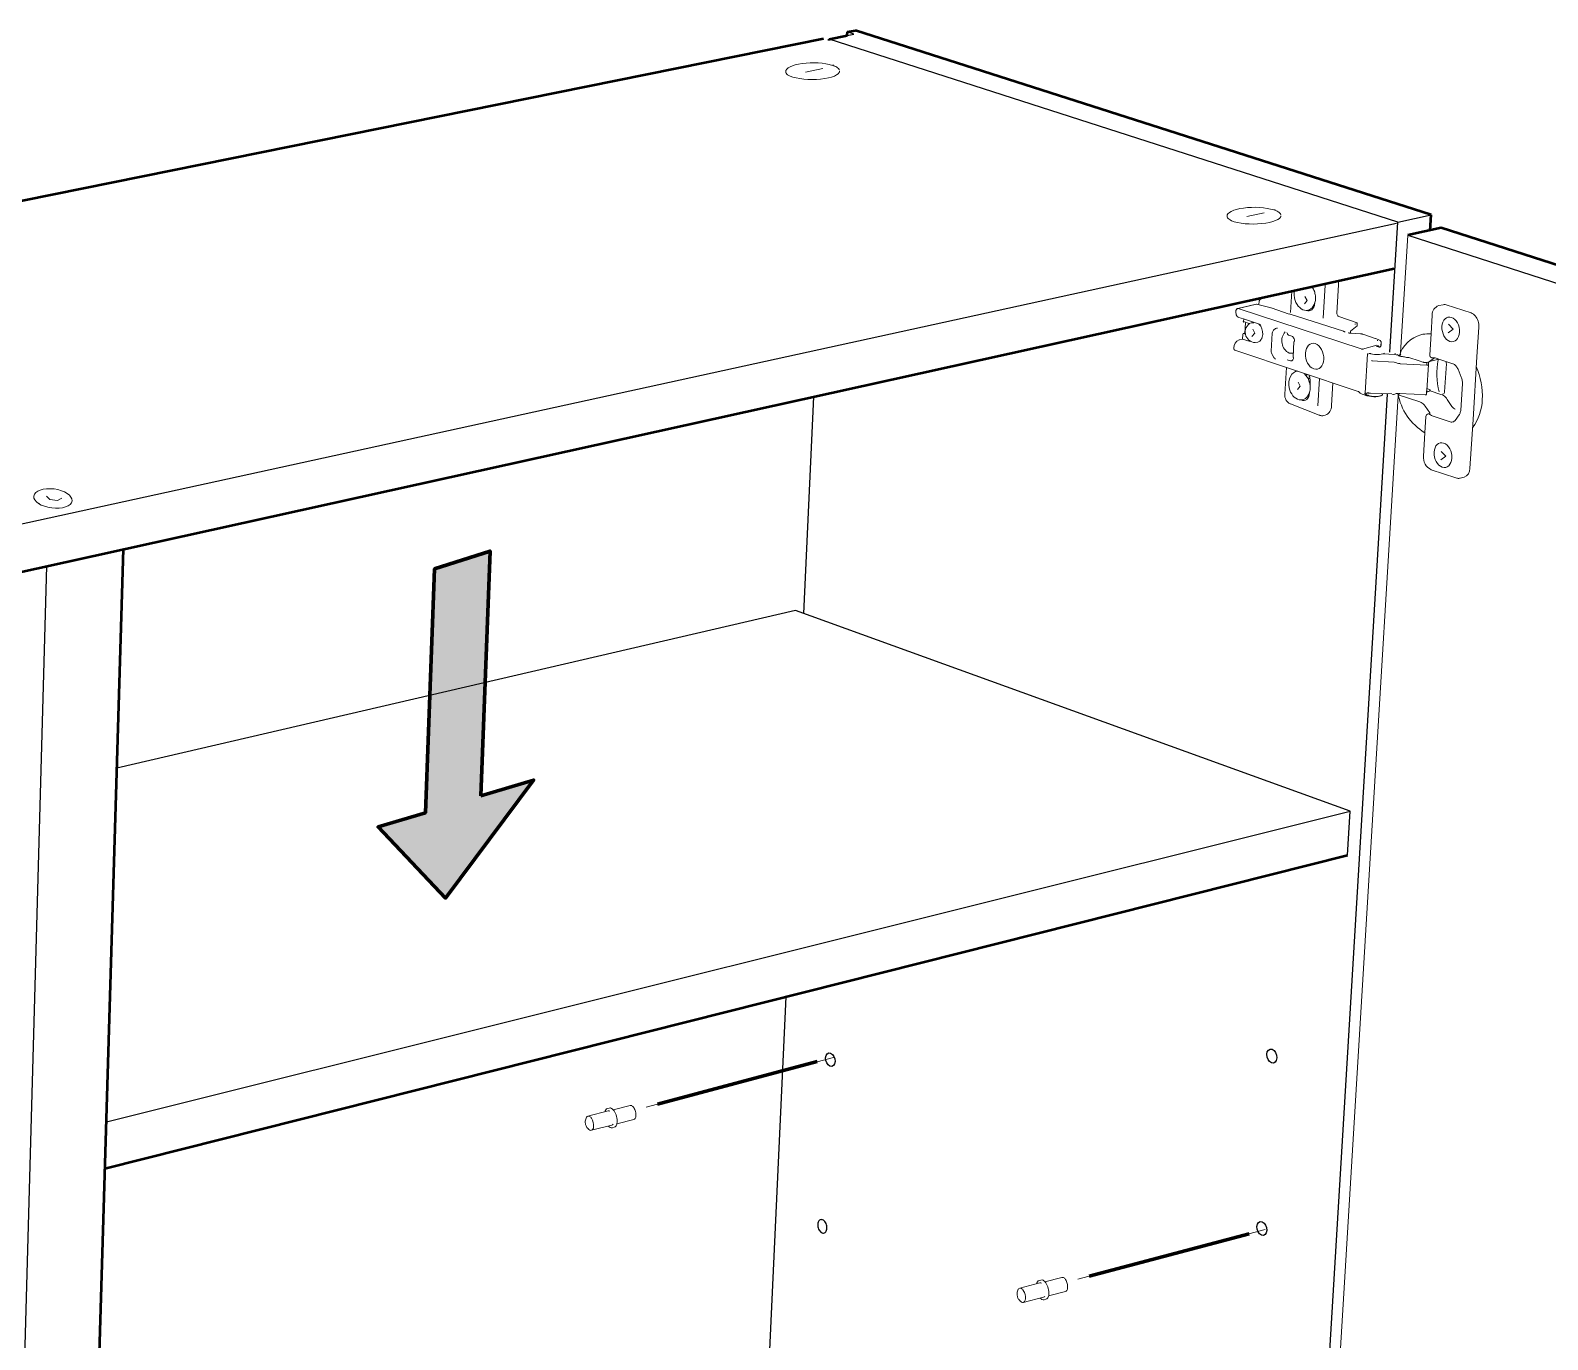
# Model space of a CAD drawing. Header units: inches. Extents: x 0.5 to 7.8, y 1 to 11.1.
# Drawn here: x 3.294 to 4.795, y 3.679 to 4.975 of the extents above; entities that cross this region are included whole.
import ezdxf

# ---------------------------------------------------------------- set-up
doc = ezdxf.new("R2010")
doc.units = ezdxf.units.IN
doc.header["$MEASUREMENT"] = 0
doc.layers.add('PDF_Geometry', color=7, linetype='Continuous')

msp = doc.modelspace()

# ---------------------------------------------------------------- hatches: boundary and pattern name
at = {"layer": 'PDF_Geometry', "transparency": 33554559}
msp.add_hatch(color=256, dxfattribs=at).paths.add_polyline_path([(3.74, 4.2172), (3.7492, 4.4595), (3.6944, 4.4419), (3.6852, 4.2007), (3.6385, 4.1866), (3.7052, 4.1162), (3.7922, 4.2329)])

# ---------------------------------------------------------------- linework, layer by layer
at = {"layer": 'PDF_Geometry', "lineweight": 53}
for points in [[(4.0846, 4.9658), (4.1025, 4.9695)], [(4.1025, 4.9695), (4.1027, 4.973)], [(4.1027, 4.973), (4.1108, 4.9746)], [(4.6802, 4.7921), (4.1108, 4.9746)], [(4.0789, 4.9663), (1.3252, 4.4094), (1.3253, 4.4075)], [(4.0846, 4.9645), (4.0846, 4.9658)], [(4.6793, 4.7767), (4.6802, 4.7921)], [(6.0183, 4.3526), (4.6901, 4.7791), (4.657, 4.7719)], [(1.9258, 4.1385), (4.6434, 4.739)], [(3.3263, 2.4395), (3.3866, 4.4613)], [(3.3683, 3.8488), (4.5974, 4.1588)]]:
    msp.add_lwpolyline(points, dxfattribs=at)
at = {"layer": 'PDF_Geometry', "lineweight": 25}
for points in [[(4.1025, 4.9695), (4.1092, 4.9708)], [(4.1092, 4.9708), (4.1027, 4.973)], [(4.6394, 4.6562), (4.6471, 4.7849), (4.0846, 4.9658)], [(4.6471, 4.7849), (4.6802, 4.7921)], [(1.8562, 4.174), (4.646, 4.7838)], [(4.657, 4.7719), (5.9849, 4.3438)], [(4.0692, 4.6122), (4.0593, 4.3977)], [(4.535, 2.924), (4.6368, 4.6148)], [(3.3866, 4.4613), (3.3106, 4.4445)], [(3.3106, 4.4445), (3.2538, 2.416)], [(4.0514, 4.4006), (3.3801, 4.2448)], [(4.5973, 4.1588), (4.5999, 4.2022), (4.0514, 4.4006)], [(3.3697, 3.8949), (4.5999, 4.2022)], [(4.0417, 4.0186), (3.9978, 3.0704)]]:
    msp.add_lwpolyline(points, dxfattribs=at)
at = {"layer": 'PDF_Geometry', "lineweight": 18}
for points in [[(4.0879, 4.94), (4.0881, 4.94), (4.0884, 4.94), (4.0886, 4.94), (4.0888, 4.94), (4.089, 4.94), (4.0892, 4.94)], [(4.0948, 4.9351), (4.0945, 4.9359), (4.0938, 4.9368), (4.093, 4.9376), (4.0922, 4.9381), (4.0911, 4.9388), (4.0899, 4.9393), (4.0892, 4.9396), (4.0892, 4.94)], [(4.0892, 4.9392), (4.0892, 4.9396)], [(4.046, 4.9293), (4.0447, 4.93), (4.0436, 4.9307), (4.0428, 4.9314), (4.0421, 4.9322), (4.0418, 4.9329), (4.0417, 4.9337)], [(4.0417, 4.9337), (4.0417, 4.9327)], [(4.0611, 4.9333), (4.0785, 4.937)], [(4.095, 4.9341), (4.095, 4.9332)], [(4.4825, 4.7863), (4.4812, 4.787), (4.4802, 4.7877), (4.4793, 4.7884), (4.4787, 4.7892), (4.4783, 4.79), (4.4782, 4.7907)], [(4.4782, 4.7907), (4.4782, 4.7898)], [(4.4977, 4.7903), (4.515, 4.794)], [(4.5245, 4.797), (4.5246, 4.797), (4.5249, 4.797), (4.5251, 4.797), (4.5253, 4.797), (4.5255, 4.797), (4.5257, 4.797)], [(4.5314, 4.7921), (4.531, 4.793), (4.5303, 4.7938), (4.5296, 4.7946), (4.5287, 4.7951), (4.5277, 4.7958), (4.5265, 4.7964), (4.5257, 4.7966), (4.5257, 4.797)], [(4.5257, 4.7963), (4.5257, 4.7966)], [(4.5315, 4.7912), (4.5315, 4.7902)], [(4.6499, 4.6557), (4.657, 4.7719)], [(4.5409, 4.6955), (4.5422, 4.7167)], [(4.5449, 4.7096), (4.5448, 4.7108), (4.5446, 4.7119), (4.5445, 4.7131), (4.5445, 4.7142), (4.5446, 4.7154), (4.5447, 4.7164), (4.5449, 4.7173)], [(4.5623, 4.7211), (4.5626, 4.7206), (4.5632, 4.7197), (4.5637, 4.7187), (4.5641, 4.7177), (4.5646, 4.7166), (4.565, 4.7155), (4.5652, 4.7143), (4.5655, 4.7132), (4.5657, 4.7121), (4.5657, 4.7109), (4.5657, 4.7097), (4.5657, 4.7086), (4.5656, 4.7075), (4.5654, 4.7064), (4.5652, 4.7054), (4.5652, 4.7052)], [(4.5648, 4.7163), (4.5648, 4.7159)], [(4.5733, 4.6898), (4.5752, 4.7225)], [(4.5752, 4.7225), (4.5753, 4.7227), (4.5753, 4.723), (4.5752, 4.7233), (4.5752, 4.7235), (4.5752, 4.7237), (4.5752, 4.724)], [(4.5889, 4.6914), (4.5883, 4.6917), (4.5878, 4.6921), (4.5874, 4.6927), (4.5871, 4.6934), (4.587, 4.6941), (4.587, 4.6949), (4.5886, 4.7227)], [(4.5883, 4.7269), (4.5885, 4.7255), (4.5886, 4.724), (4.5886, 4.7227)], [(4.4873, 4.6983), (4.4871, 4.6979), (4.4869, 4.6974), (4.4868, 4.697), (4.4868, 4.6965), (4.4869, 4.6964)], [(4.611, 4.6594), (4.4891, 4.6996), (4.4886, 4.6994), (4.4881, 4.699), (4.4876, 4.6984), (4.4873, 4.6978), (4.487, 4.6971), (4.4869, 4.6964)], [(4.4879, 4.699), (4.4882, 4.6993), (4.4885, 4.6995), (4.489, 4.6996), (4.5072, 4.7036)], [(4.489, 4.6996), (4.4891, 4.6996), (4.4891, 4.6996)], [(4.5075, 4.7036), (4.5074, 4.7036), (4.5073, 4.7036), (4.5072, 4.7036), (4.5072, 4.7036), (4.5072, 4.7036), (4.5073, 4.7036), (4.4891, 4.6996)], [(4.5073, 4.7036), (4.5074, 4.7036), (4.5075, 4.7036)], [(4.5075, 4.7036), (4.5218, 4.7), (4.5219, 4.7)], [(4.5094, 4.7031), (4.5097, 4.7038), (4.5098, 4.7045), (4.5099, 4.7057)], [(4.5099, 4.7057), (4.5099, 4.7063), (4.5101, 4.7069), (4.5104, 4.7075), (4.5107, 4.708), (4.5111, 4.7085)], [(4.5134, 4.7103), (4.5111, 4.7085)], [(4.5217, 4.7), (4.5218, 4.7)], [(4.5219, 4.7), (4.5398, 4.694), (4.5399, 4.694), (4.5401, 4.6939)], [(4.5553, 4.7114), (4.5575, 4.7072), (4.5547, 4.7041)], [(4.5649, 4.7047), (4.565, 4.7047), (4.565, 4.7045)], [(4.565, 4.7045), (4.565, 4.7048)], [(4.6919, 4.7032), (4.6929, 4.7033), (4.694, 4.7033), (4.695, 4.703), (4.7197, 4.695)], [(4.4898, 4.6907), (4.4891, 4.691), (4.4884, 4.6916), (4.4879, 4.6923), (4.4873, 4.6932), (4.4871, 4.6941), (4.4869, 4.6952), (4.4869, 4.6964)], [(4.4945, 4.6891), (4.4898, 4.6907)], [(4.5001, 4.6846), (4.4946, 4.6865), (4.4944, 4.6866), (4.4943, 4.6866)], [(4.4943, 4.6866), (4.4943, 4.6866), (4.4943, 4.6865), (4.4943, 4.6864), (4.4944, 4.6864), (4.4944, 4.6863), (4.4944, 4.6862), (4.4945, 4.6862), (4.4945, 4.6861), (4.4945, 4.686), (4.4946, 4.686), (4.4947, 4.686), (4.4947, 4.686), (4.4947, 4.6859), (4.4948, 4.6859), (4.4947, 4.686), (4.4946, 4.6862), (4.4946, 4.6865)], [(4.5113, 4.6836), (4.4945, 4.6891)], [(4.4947, 4.6891), (4.4946, 4.6865)], [(4.4958, 4.675), (4.4964, 4.6854)], [(4.5043, 4.6859), (4.502, 4.6854)], [(4.5396, 4.6941), (4.5397, 4.6941), (4.5399, 4.694)], [(4.5933, 4.6769), (4.5406, 4.6939)], [(4.5889, 4.6914), (4.607, 4.6854), (4.6055, 4.6851)], [(4.607, 4.6854), (4.6069, 4.6822), (4.6004, 4.6769)], [(4.6049, 4.6836), (4.6049, 4.6842)], [(4.6969, 4.6754), (4.7019, 4.679), (4.6974, 4.6838)], [(4.7197, 4.695), (4.7208, 4.6945), (4.7219, 4.6939), (4.7228, 4.6931), (4.7237, 4.6921), (4.7246, 4.691), (4.7253, 4.6898), (4.726, 4.6884), (4.7265, 4.687), (4.7269, 4.6855), (4.7272, 4.684), (4.7273, 4.6825), (4.7273, 4.681), (4.7254, 4.6517)], [(4.4934, 4.6692), (4.4935, 4.6692), (4.4936, 4.6691)], [(4.4934, 4.6692), (4.4934, 4.6692)], [(4.4936, 4.6742), (4.4937, 4.6741), (4.4938, 4.674), (4.4936, 4.6691)], [(4.4942, 4.6748), (4.4943, 4.6748), (4.4944, 4.6748)], [(4.4963, 4.6748), (4.4954, 4.6751), (4.4944, 4.6748)], [(4.4944, 4.6748), (4.4964, 4.6742)], [(4.4953, 4.6751), (4.4953, 4.6751), (4.4954, 4.6751)], [(4.4954, 4.6751), (4.4955, 4.6751), (4.4956, 4.675)], [(4.5036, 4.6791), (4.5058, 4.675), (4.5029, 4.6718)], [(4.5128, 4.6699), (4.5127, 4.6694)], [(4.5128, 4.6699), (4.5128, 4.6699)], [(4.523, 4.6752), (4.5219, 4.6573)], [(4.5242, 4.678), (4.5237, 4.6775), (4.5234, 4.6768), (4.5231, 4.676), (4.523, 4.6752)], [(4.5261, 4.6795), (4.5242, 4.678)], [(4.5281, 4.6799), (4.5275, 4.68), (4.527, 4.68), (4.5265, 4.6798), (4.5261, 4.6795)], [(4.5377, 4.6754), (4.5375, 4.6751), (4.5374, 4.6749)], [(4.5384, 4.6738), (4.5377, 4.6754)], [(4.5381, 4.6734), (4.5382, 4.6736), (4.5384, 4.6738)], [(4.5392, 4.6731), (4.5389, 4.6732), (4.5387, 4.6735), (4.5384, 4.6738)], [(4.5423, 4.672), (4.5392, 4.6731)], [(4.5423, 4.672), (4.5429, 4.6717), (4.5436, 4.6712), (4.5441, 4.6705), (4.5445, 4.6696), (4.5449, 4.6688), (4.545, 4.6678), (4.545, 4.6669), (4.5448, 4.667), (4.5447, 4.6672)], [(4.5951, 4.6763), (4.5948, 4.6764), (4.5945, 4.6764), (4.5942, 4.6766), (4.5939, 4.6766), (4.5936, 4.6767), (4.5933, 4.6769)], [(4.5983, 4.6752), (4.5986, 4.6754), (4.5987, 4.6754), (4.5988, 4.6754), (4.5992, 4.6752), (4.5996, 4.6752), (4.6001, 4.6751), (4.6006, 4.675), (4.601, 4.675)], [(4.5986, 4.6754), (4.5994, 4.6752), (4.6002, 4.6751), (4.601, 4.675)], [(4.6002, 4.6751), (4.6003, 4.6754), (4.6003, 4.6757), (4.6004, 4.6769)], [(4.6127, 4.674), (4.6126, 4.6741), (4.6122, 4.6742), (4.6118, 4.6742), (4.6115, 4.6743), (4.611, 4.6743), (4.6106, 4.6744), (4.6102, 4.6744), (4.601, 4.675), (4.6102, 4.6744), (4.611, 4.6743), (4.6119, 4.6742), (4.6126, 4.674)], [(4.601, 4.675), (4.601, 4.675)], [(4.601, 4.675), (4.601, 4.675)], [(4.6102, 4.6744), (4.6102, 4.6744)], [(4.6249, 4.6699), (4.6126, 4.674)], [(4.6126, 4.674), (4.6126, 4.674), (4.6127, 4.674)], [(4.6251, 4.6699), (4.625, 4.6699), (4.6249, 4.6699)], [(4.6272, 4.6682), (4.6272, 4.6673)], [(4.672, 4.6739), (4.674, 4.6742), (4.6759, 4.6745), (4.678, 4.6745), (4.68, 4.6744)], [(4.68, 4.6744), (4.6787, 4.6537)], [(4.4847, 4.6606), (4.4847, 4.6605), (4.4849, 4.6604)], [(4.5219, 4.6573), (4.522, 4.6564), (4.5221, 4.6555), (4.5224, 4.6546), (4.5228, 4.6539)], [(4.5228, 4.6539), (4.5244, 4.6511)], [(4.5437, 4.6512), (4.5444, 4.6668)], [(4.6114, 4.6592), (4.6117, 4.6591), (4.6121, 4.6591)], [(4.6264, 4.6633), (4.6123, 4.6592), (4.6125, 4.6593), (4.6126, 4.6593), (4.6128, 4.6594), (4.613, 4.6595)], [(4.6171, 4.6547), (4.6148, 4.6157), (4.6151, 4.6156), (4.6154, 4.6156), (4.6158, 4.6156)], [(4.6171, 4.6547), (4.6174, 4.6546), (4.6178, 4.6546), (4.6181, 4.6547)], [(4.6197, 4.6549), (4.6192, 4.6549), (4.6187, 4.6548)], [(4.6268, 4.6625), (4.6269, 4.6625), (4.627, 4.6624), (4.6271, 4.6623), (4.6272, 4.6622), (4.6275, 4.662), (4.626, 4.6617)], [(4.6268, 4.6625), (4.6269, 4.6625), (4.627, 4.6625), (4.6271, 4.6626)], [(4.6269, 4.6625), (4.6269, 4.6625)], [(4.6278, 4.662), (4.6277, 4.6623), (4.6274, 4.6625), (4.6271, 4.6626)], [(4.6274, 4.6625), (4.6277, 4.6624), (4.6279, 4.6622), (4.628, 4.6618)], [(4.6275, 4.6623), (4.6276, 4.6622), (4.6277, 4.6621), (4.6278, 4.662), (4.6279, 4.6619)], [(4.6279, 4.6619), (4.6278, 4.662), (4.6275, 4.662), (4.6281, 4.6617), (4.6288, 4.6613)], [(4.6279, 4.6619), (4.6282, 4.6617), (4.6284, 4.6616), (4.6287, 4.6614), (4.6291, 4.6613), (4.6293, 4.6612)], [(4.6295, 4.6613), (4.6302, 4.6623), (4.6306, 4.6628), (4.6306, 4.6633)], [(4.6302, 4.6623), (4.6304, 4.6643), (4.6306, 4.6648), (4.6308, 4.6653)], [(4.6306, 4.6633), (4.6308, 4.6653)], [(4.6444, 4.6551), (4.6443, 4.6538), (4.6322, 4.6545)], [(4.6443, 4.6538), (4.6454, 4.6536), (4.6465, 4.6532)], [(4.6465, 4.6532), (4.6466, 4.6541)], [(4.6466, 4.6541), (4.6479, 4.6533), (4.6486, 4.6528), (4.6493, 4.6526), (4.65, 4.6523)], [(4.6478, 4.6526), (4.6479, 4.6533)], [(4.6492, 4.6526), (4.6496, 4.6536), (4.65, 4.6545)], [(4.6822, 4.6506), (4.6821, 4.6506), (4.682, 4.6506), (4.6819, 4.6506), (4.6819, 4.6506), (4.6818, 4.6506), (4.6817, 4.6506), (4.6816, 4.6506), (4.6815, 4.6506), (4.6814, 4.6506), (4.6813, 4.6506), (4.6813, 4.6506), (4.6812, 4.6506), (4.6811, 4.6506), (4.681, 4.6506), (4.6809, 4.6506), (4.6809, 4.6507), (4.6808, 4.6507), (4.6808, 4.6507), (4.6807, 4.6507), (4.6807, 4.6508), (4.6806, 4.6508), (4.6805, 4.6508), (4.6804, 4.6508), (4.6804, 4.6509), (4.6803, 4.6509), (4.6802, 4.651), (4.6802, 4.651), (4.6801, 4.651), (4.6801, 4.6511), (4.68, 4.6511), (4.6799, 4.6511), (4.6798, 4.6512), (4.6797, 4.6512), (4.6797, 4.6513), (4.6796, 4.6513), (4.6796, 4.6514), (4.6796, 4.6514), (4.6796, 4.6515), (4.6795, 4.6515), (4.6795, 4.6516), (4.6794, 4.6516), (4.6794, 4.6516), (4.6793, 4.6516), (4.6793, 4.6517), (4.6792, 4.6518), (4.6792, 4.6519), (4.6791, 4.6519), (4.6791, 4.652), (4.6791, 4.6521), (4.6791, 4.6522), (4.679, 4.6522), (4.679, 4.6523), (4.6789, 4.6524), (4.6789, 4.6525), (4.6789, 4.6526), (4.6788, 4.6527), (4.6788, 4.6528), (4.6788, 4.6528), (4.6788, 4.6529), (4.6787, 4.653), (4.6787, 4.6531), (4.6787, 4.6532), (4.6787, 4.6533), (4.6787, 4.6534), (4.6787, 4.6534), (4.6787, 4.6535), (4.6787, 4.6536), (4.6787, 4.6537)], [(4.5244, 4.6511), (4.5248, 4.6505), (4.5253, 4.65), (4.5258, 4.6497), (4.5263, 4.6494)], [(4.5377, 4.6488), (4.5409, 4.6477)], [(4.5409, 4.6477), (4.5415, 4.6476), (4.5422, 4.6477), (4.5428, 4.6481), (4.5433, 4.6486), (4.5437, 4.6492), (4.544, 4.65), (4.5441, 4.651)], [(4.5441, 4.651), (4.5438, 4.6511), (4.5437, 4.6512)], [(4.6217, 4.648), (4.6216, 4.6479), (4.6215, 4.6478)], [(4.6437, 4.6465), (4.6215, 4.6478)], [(4.6495, 4.6449), (4.648, 4.645), (4.6464, 4.6453), (4.6451, 4.646), (4.6437, 4.6465)], [(4.65, 4.652), (4.6489, 4.6522), (4.6478, 4.6526)], [(4.6761, 4.6461), (4.676, 4.6452), (4.676, 4.6443), (4.6759, 4.6433), (4.6495, 4.6448)], [(4.6577, 4.6511), (4.6566, 4.6511), (4.6556, 4.6511), (4.6547, 4.6513), (4.6537, 4.6515), (4.6527, 4.6517), (4.6517, 4.6519)], [(4.6682, 4.6476), (4.6579, 4.651)], [(4.6683, 4.6476), (4.672, 4.6464)], [(4.6762, 4.6461), (4.6754, 4.6459), (4.6746, 4.6459), (4.6739, 4.6459), (4.673, 4.646), (4.6725, 4.6462), (4.672, 4.6464)], [(4.6759, 4.6433), (4.6765, 4.6433), (4.6769, 4.6434), (4.6773, 4.6435), (4.6774, 4.6437)], [(4.6759, 4.6186), (4.6774, 4.6437)], [(4.6786, 4.6466), (4.6762, 4.6461), (4.677, 4.6464), (4.6778, 4.6467), (4.6785, 4.6471)], [(4.6774, 4.6437), (4.6774, 4.6446), (4.6775, 4.6455), (4.6776, 4.6465)], [(4.6879, 4.6493), (4.6784, 4.6471)], [(4.6785, 4.6471), (4.6836, 4.6506)], [(4.6822, 4.6506), (4.6824, 4.6507), (4.6827, 4.6507), (4.683, 4.6507), (4.6833, 4.6507), (4.6836, 4.6506), (4.684, 4.6505), (4.6887, 4.649)], [(4.6836, 4.6506), (4.6834, 4.6506), (4.6831, 4.6507)], [(4.6887, 4.649), (4.6946, 4.647)], [(4.7254, 4.6516), (4.7216, 4.5896)], [(4.5486, 4.6267), (4.5507, 4.6226), (4.5479, 4.6194)], [(4.554, 4.6355), (4.5545, 4.6351), (4.5552, 4.6344), (4.556, 4.6336)], [(4.5582, 4.6339), (4.5576, 4.634), (4.5571, 4.6339), (4.5565, 4.6338), (4.556, 4.6336)], [(4.556, 4.6336), (4.5566, 4.6329), (4.5573, 4.632), (4.5578, 4.6311), (4.5584, 4.6301), (4.5589, 4.6291), (4.5593, 4.6279), (4.5596, 4.6268), (4.56, 4.6258), (4.5601, 4.6246), (4.5603, 4.6235), (4.5605, 4.6223), (4.5605, 4.6212), (4.5604, 4.6201), (4.5603, 4.6189), (4.5601, 4.6178), (4.5599, 4.6168), (4.5599, 4.6166)], [(4.5568, 4.6339), (4.5568, 4.6342), (4.5569, 4.6345)], [(4.5595, 4.6296), (4.5587, 4.6305), (4.5578, 4.6312)], [(4.5592, 4.6337), (4.5596, 4.6325), (4.5601, 4.6314), (4.5602, 4.6303), (4.5604, 4.6293), (4.5605, 4.6282), (4.5605, 4.627)], [(4.5596, 4.6273), (4.5595, 4.6272)], [(4.5596, 4.627), (4.5596, 4.6276), (4.5597, 4.6273), (4.56, 4.6272), (4.5605, 4.627)], [(4.5603, 4.6239), (4.5605, 4.627)], [(4.5682, 4.6032), (4.5698, 4.6302)], [(4.545, 2.9193), (4.6474, 4.6131)], [(4.5596, 4.616), (4.5597, 4.616), (4.5598, 4.616)], [(4.5598, 4.616), (4.5599, 4.6166)], [(4.6087, 4.6169), (4.6086, 4.6171), (4.6085, 4.6172), (4.6084, 4.6172), (4.6083, 4.6173), (4.6082, 4.6174), (4.6081, 4.6174), (4.6081, 4.6174)], [(4.612, 4.6147), (4.6112, 4.615), (4.6105, 4.6154), (4.6099, 4.6158), (4.6095, 4.6161), (4.6091, 4.6165), (4.6087, 4.6169)], [(4.6159, 4.6134), (4.612, 4.6147)], [(4.6159, 4.6134), (4.6159, 4.6134), (4.6157, 4.6135), (4.6156, 4.6136), (4.6155, 4.6136), (4.6154, 4.6137), (4.6151, 4.614), (4.6149, 4.6145), (4.6147, 4.6151), (4.6147, 4.6157)], [(4.6158, 4.6156), (4.6158, 4.615), (4.6159, 4.6145), (4.6163, 4.6141), (4.6161, 4.6139), (4.6159, 4.6138), (4.6156, 4.6137), (4.6154, 4.6137)], [(4.6159, 4.6133), (4.6161, 4.6133), (4.6164, 4.6133), (4.6165, 4.6132), (4.6166, 4.6132), (4.6168, 4.6132), (4.6171, 4.6132), (4.6171, 4.6133), (4.6171, 4.6135), (4.6171, 4.6138)], [(4.6159, 4.6133), (4.6159, 4.6134)], [(4.6159, 4.6134), (4.6159, 4.6134)], [(4.6171, 4.6138), (4.6169, 4.6138), (4.6168, 4.6138), (4.6166, 4.6138), (4.6165, 4.6139), (4.6164, 4.614), (4.6163, 4.6141)], [(4.6182, 4.6157), (4.6178, 4.6158), (4.6173, 4.6159), (4.6168, 4.6158), (4.6164, 4.6158)], [(4.6171, 4.6138), (4.6176, 4.6138), (4.6182, 4.6136), (4.6182, 4.6133), (4.6182, 4.6132), (4.6184, 4.6131)], [(4.6184, 4.6131), (4.6182, 4.6131), (4.618, 4.6132), (4.6177, 4.6132), (4.6175, 4.6132), (4.6172, 4.6132), (4.6171, 4.6132)], [(4.6173, 4.6161), (4.6176, 4.616), (4.6178, 4.6159), (4.618, 4.6159), (4.6182, 4.6159), (4.6185, 4.6158), (4.6187, 4.6158)], [(4.6184, 4.6131), (4.6189, 4.6129), (4.6191, 4.6129), (4.6192, 4.6128)], [(4.6187, 4.6158), (4.6191, 4.6158), (4.6194, 4.6158), (4.6197, 4.6158), (4.6199, 4.6158), (4.6412, 4.6149), (4.6206, 4.6158)], [(4.6276, 4.6125), (4.6283, 4.6126), (4.629, 4.6127), (4.6298, 4.6129), (4.6303, 4.6131), (4.6308, 4.6132), (4.6312, 4.6135), (4.6316, 4.6138), (4.6318, 4.6141), (4.632, 4.6144), (4.6321, 4.6149), (4.6322, 4.615)], [(4.6689, 4.607), (4.6476, 4.6141), (4.6478, 4.6144), (4.6481, 4.6147), (4.6483, 4.615), (4.6486, 4.6151), (4.6488, 4.6153), (4.6492, 4.6155)], [(4.6757, 4.6155), (4.6757, 4.6154), (4.6757, 4.6153), (4.6757, 4.6152), (4.6757, 4.6151), (4.6757, 4.615), (4.6756, 4.6149), (4.6754, 4.6146), (4.6751, 4.6143), (4.6746, 4.6141)], [(4.6757, 4.6142), (4.6756, 4.6142), (4.6754, 4.6142), (4.6752, 4.6141), (4.6751, 4.6141), (4.6749, 4.6141), (4.6746, 4.6141)], [(4.6791, 4.6184), (4.679, 4.6188), (4.6787, 4.6191), (4.6782, 4.6194), (4.6776, 4.6198), (4.6768, 4.62), (4.676, 4.6203), (4.6757, 4.6161)], [(4.6758, 4.617), (4.6757, 4.6155), (4.6757, 4.6155), (4.6757, 4.6158), (4.6757, 4.6162), (4.6757, 4.6169), (4.6758, 4.6177), (4.6759, 4.6186)], [(4.6757, 4.6155), (4.6757, 4.6155)], [(4.679, 4.6184), (4.6789, 4.6182), (4.6786, 4.6178), (4.6781, 4.6176), (4.6775, 4.6173), (4.6768, 4.6172), (4.6758, 4.617)], [(4.6758, 4.617), (4.6758, 4.6161)], [(4.679, 4.6181), (4.6898, 4.6145)], [(4.6898, 4.6145), (4.691, 4.614), (4.6922, 4.6133), (4.6933, 4.6126), (4.6942, 4.6117), (4.6952, 4.6107), (4.6961, 4.6093)], [(4.6927, 4.6151), (4.6912, 4.6148)], [(4.6961, 4.6093), (4.7007, 4.6026)], [(4.5698, 4.5942), (4.5698, 4.594), (4.5699, 4.5938), (4.5701, 4.5936)], [(4.6741, 4.6028), (4.6733, 4.604), (4.6723, 4.605), (4.6713, 4.6059), (4.6701, 4.6065), (4.6689, 4.6071)], [(4.6787, 4.5961), (4.6741, 4.6028)], [(4.679, 4.5957), (4.6788, 4.5958), (4.6787, 4.5961)], [(4.7007, 4.6026), (4.7015, 4.6016), (4.7022, 4.6009), (4.7032, 4.6003), (4.704, 4.5998)], [(4.6896, 4.5497), (4.6947, 4.5533), (4.6902, 4.5581)], [(3.3137, 4.5105), (3.3103, 4.5138)], [(3.3214, 4.5095), (3.3137, 4.5105)], [(3.3255, 4.5117), (3.3214, 4.5095)], [(3.9037, 3.9095), (4.0889, 3.9586)], [(3.8877, 3.9112), (3.871, 3.9069)], [(4.3308, 3.7393), (4.516, 3.7884)], [(4.3148, 3.741), (4.2981, 3.7367)]]:
    msp.add_lwpolyline(points, dxfattribs=at)
for points in [[(4.68, 4.6744), (4.6811, 4.693, -0.33863), (4.6877, 4.7023), (4.6919, 4.7032)], [(4.5046, 4.6852), (4.5038, 4.6854), (4.5028, 4.6854), (4.502, 4.6854, 0.778668), (4.5062, 4.6657), (4.5088, 4.6663)], [(4.608, 4.6174), (4.4861, 4.6582), (4.4857, 4.6584), (4.4853, 4.6587), (4.4851, 4.6592), (4.4849, 4.6598), (4.4849, 4.6604, -0.312482), (4.4902, 4.6685), (4.4903, 4.6685), (4.4905, 4.6685), (4.4935, 4.6691), (4.501, 4.6667)], [(4.544, 4.6556), (4.5432, 4.6553), (4.5425, 4.6551), (4.5418, 4.6551), (4.5411, 4.6551), (4.5404, 4.6551), (4.5396, 4.6553, -0.478455), (4.5357, 4.6764)], [(4.6487, 4.6528, -0.250345), (4.67, 4.6735), (4.672, 4.6739)], [(4.6341, 4.6552, -0.161405), (4.6206, 4.6547), (4.6202, 4.6548), (4.6197, 4.6549)], [(4.5693, 4.5938), (4.5409, 4.605), (4.5408, 4.6051), (4.5406, 4.6051, -0.308085), (4.5354, 4.6146), (4.5369, 4.6412)], [(4.7216, 4.5896), (4.7185, 4.5411, -0.317259), (4.7129, 4.5326), (4.7088, 4.5316), (4.7081, 4.5315), (4.7074, 4.5314), (4.7068, 4.5314), (4.7062, 4.5315), (4.7054, 4.5316), (4.7047, 4.5318), (4.6802, 4.54, -0.326671), (4.6726, 4.5534), (4.674, 4.5765), (4.675, 4.5925, -0.347102), (4.6773, 4.5953), (4.6778, 4.5953), (4.6783, 4.5951), (4.6788, 4.5947), (4.6796, 4.5941), (4.6804, 4.5936), (4.6813, 4.5932), (4.699, 4.5873), (4.6999, 4.5871), (4.7007, 4.5871), (4.7016, 4.5872), (4.702, 4.5873), (4.7023, 4.5874), (4.7027, 4.5877), (4.703, 4.5879), (4.7034, 4.5883), (4.7038, 4.5887), (4.7078, 4.5941), (4.7082, 4.5946), (4.7085, 4.5953), (4.7088, 4.596), (4.709, 4.5968), (4.7092, 4.5976), (4.7094, 4.5986), (4.711, 4.6251), (4.711, 4.6261), (4.711, 4.627), (4.7109, 4.628), (4.7107, 4.629), (4.7105, 4.63), (4.7101, 4.6309), (4.7099, 4.6315), (4.7067, 4.6393), (4.7062, 4.6402), (4.7058, 4.641), (4.7053, 4.6418), (4.7048, 4.6425), (4.7043, 4.6431), (4.7037, 4.6436), (4.7031, 4.644), (4.7026, 4.6443), (4.702, 4.6446), (4.7017, 4.6447), (4.6946, 4.6471), (4.6949, 4.6463), (4.6951, 4.6455), (4.6952, 4.6448), (4.6934, 4.6169), (4.6933, 4.6163), (4.6931, 4.6158), (4.6929, 4.6154)], [(4.7211, 4.5815, 0.152246), (4.7307, 4.6092, 0.113903), (4.7248, 4.642)], [(4.5701, 4.5936), (4.5705, 4.5936), (4.5709, 4.5935), (4.5716, 4.5933), (4.5724, 4.5933), (4.573, 4.5933), (4.5738, 4.5935), (4.5754, 4.5938, 0.324365), (4.5815, 4.6034), (4.5829, 4.6258)], [(4.6192, 4.6128, 0.126733), (4.6276, 4.6125), (4.6273, 4.6125), (4.6265, 4.6124), (4.6256, 4.6123), (4.6247, 4.6123), (4.6238, 4.6123), (4.6229, 4.6124), (4.622, 4.6125), (4.6211, 4.6126), (4.6203, 4.6127), (4.6195, 4.6128), (4.6192, 4.6128)], [(4.6419, 4.6145, 0.111111), (4.6441, 4.6148), (4.6454, 4.6153), (4.6458, 4.6154), (4.646, 4.6154), (4.6464, 4.6155), (4.6469, 4.6155), (4.6473, 4.6155), (4.6478, 4.6155), (4.6632, 4.6147), (4.6742, 4.614), (4.6745, 4.6141), (4.6746, 4.6141)], [(4.6476, 4.6141), (4.6474, 4.6149), (4.6473, 4.6155, 0.218257), (4.674, 4.5765)], [(3.866, 3.9056), (3.846, 3.9005, -0.191036), (3.8477, 3.9002, -0.123813), (3.8496, 3.8984, -0.162127), (3.8517, 3.89, -0.113869), (3.8509, 3.8875)], [(3.8627, 3.9047, -0.075717), (3.8636, 3.9067, -0.201162), (3.8654, 3.9081), (3.8671, 3.9085)], [(3.8663, 3.8907, 0.060854), (3.868, 3.8894, 0.1979), (3.8703, 3.8891), (3.8719, 3.8895, 0.189378), (3.8738, 3.8909, 0.11392), (3.8749, 3.8943, 0.162429), (3.8719, 3.9057, 0.122649), (3.8693, 3.9082)], [(3.8894, 3.9109, -0.110568), (3.8913, 3.9091, -0.078041), (3.8931, 3.905, -0.081695), (3.8935, 3.9007, -0.115079), (3.8927, 3.8981, -0.21465), (3.8913, 3.8972), (3.8746, 3.8929)], [(3.8447, 3.8995, 0.099405), (3.844, 3.8975, 0.120528), (3.8434, 3.8957, 0.081512), (3.8437, 3.8924)], [(3.871, 3.8926, -0.195885), (3.8696, 3.8916), (3.8496, 3.8865, -0.200679), (3.8479, 3.8867)], [(4.2898, 3.7346, -0.075717), (4.2907, 3.7366, -0.201162), (4.2925, 3.738), (4.2942, 3.7384)], [(4.3019, 3.7241, 0.161518), (4.299, 3.7356, 0.118821), (4.2964, 3.7381)], [(4.3165, 3.7408, -0.110568), (4.3184, 3.7389, -0.077813), (4.3201, 3.7349, -0.081956), (4.3205, 3.7306, -0.115661), (4.3198, 3.728, -0.209619), (4.3184, 3.727), (4.3017, 3.7227)], [(4.2717, 3.7293, 0.099405), (4.271, 3.7274, 0.12289), (4.2705, 3.7256, 0.08124), (4.2708, 3.7223)], [(4.2931, 3.7355), (4.2731, 3.7303, -0.185279), (4.2748, 3.7301)], [(4.278, 3.7173, 0.116827), (4.2788, 3.7198, 0.161647), (4.2767, 3.7281)], [(4.2967, 3.7214), (4.2767, 3.7163, -0.194599), (4.275, 3.7166)], [(4.2934, 3.7206, 0.064379), (4.2951, 3.7192, 0.1979), (4.2974, 3.7189), (4.299, 3.7193, 0.189378), (4.3009, 3.7207)]]:
    msp.add_lwpolyline(points, format="xyb", dxfattribs=at)
msp.add_lwpolyline([(4.65, 4.6523), (4.6517, 4.6519), (4.65, 4.652)], close=True, dxfattribs=at)
at = {"layer": 'PDF_Geometry', "color": 7, "lineweight": 70, "true_color": 0xffffff}
msp.add_lwpolyline([(3.74, 4.2172), (3.7492, 4.4595), (3.6944, 4.4419), (3.6852, 4.2007), (3.6385, 4.1866), (3.7052, 4.1162), (3.7922, 4.2329)], close=True, dxfattribs=at)
at = {"layer": 'PDF_Geometry', "lineweight": 25}
for points in [[(3.74, 4.2172), (3.7492, 4.4595), (3.6944, 4.4419), (3.6852, 4.2007), (3.6385, 4.1866), (3.7052, 4.1162), (3.7922, 4.2329)], [(4.0733, 3.7934), (4.0734, 3.7923), (4.0735, 3.7911), (4.0738, 3.7899), (4.0742, 3.7888), (4.0747, 3.7878), (4.0753, 3.7869), (4.0761, 3.7861), (4.0769, 3.7856), (4.0776, 3.7851), (4.0785, 3.7849), (4.0792, 3.7849), (4.08, 3.785), (4.0807, 3.7854), (4.0813, 3.786), (4.0818, 3.7867), (4.0821, 3.7876), (4.0824, 3.7886), (4.0825, 3.7896), (4.0825, 3.7908), (4.0824, 3.792), (4.082, 3.7931), (4.0817, 3.7942), (4.0811, 3.7952), (4.0805, 3.7962), (4.0798, 3.7969), (4.0791, 3.7975), (4.0782, 3.798), (4.0775, 3.7981), (4.0766, 3.7982), (4.0759, 3.798), (4.0752, 3.7976), (4.0746, 3.7971), (4.0741, 3.7963), (4.0737, 3.7955), (4.0735, 3.7945)]]:
    msp.add_lwpolyline(points, close=True, dxfattribs=at)
at = {"layer": 'PDF_Geometry', "color": 7, "lineweight": 70, "true_color": 0xffffff}
for points in [[(3.9147, 3.9124), (4.0729, 3.9544)], [(4.3418, 3.7423), (4.5, 3.7842)]]:
    msp.add_lwpolyline(points, dxfattribs=at)
at = {"layer": 'PDF_Geometry', "lineweight": 18}
for centre, radius, start, end in [((4.7535, 4.6346), 0.0678, 168.0651, 195.0081), ((3.8494, 3.8924), 0.00531, 215.2368, 237.0098), ((4.2762, 3.722), 0.00493, 214.3883, 237.8583)]:
    msp.add_arc(centre, radius, start, end, dxfattribs=at)
for centre, major_axis, ratio, start_param, end_param in [((4.0689, 4.9338), (-0.0272, 0.0001), 0.321006, 3.93796, 6.313384), ((4.068, 4.9341), (0.027, 0.0001), 0.301892, 3.763493, 6.278227), ((4.5052, 4.7909), (-0.027, 0), 0.319702, 3.922391, 6.314985), ((4.5045, 4.7911), (0.027, 0.0001), 0.301892, 3.763493, 6.278227), ((4.5551, 4.7121), (-0.0029, 0.0144), 0.712147, 1.602904, 4.082784), ((4.5575, 4.7077), (-0.0026, 0.0106), 0.658638, 2.653165, 4.252307), ((4.5067, 4.676), (-0.00189, 0.00976), 0.678602, 3.161394, 5.532473), ((4.6995, 4.6788), (-0.0025, 0.0121), 0.690659, 4.338718, 10.621903), ((4.6215, 4.6674), (-0.00932, 0.00197), 0.349758, 3.10201, 4.391185), ((4.5648, 4.6522), (-0.0027, 0.0127), 0.684092, 2.758869, 9.042054), ((4.5512, 4.622), (-0.0052, 0.015), 0.71219, 6.083629, 7.684956), ((4.5499, 4.623), (-0.0029, 0.0138), 0.733329, 1.563099, 4.090008), ((4.5533, 4.6173), (-0.00137, 0.00891), 0.719199, 2.655089, 4.457903), ((4.6918, 4.5544), (-0.0027, 0.0121), 0.691601, 4.320652421153387, 10.60383772833297)]:
    msp.add_ellipse(centre, major_axis=major_axis, ratio=ratio, start_param=start_param, end_param=end_param, dxfattribs=at)
at = {"layer": 'PDF_Geometry', "lineweight": 25}
for centre, major_axis, ratio, start_param, end_param in [((4.0858, 3.9564), (-0.0017, 0.00661), 0.656881, 1.126489430643528, 7.409674737823114), ((4.5225, 3.9599), (-0.00179, 0.00684), 0.674447, 1.129427, 7.412612), ((4.5126, 3.7894), (-0.00186, 0.00677), 0.674264, 1.110408, 7.393593)]:
    msp.add_ellipse(centre, major_axis=major_axis, ratio=ratio, start_param=start_param, end_param=end_param, dxfattribs=at)
at = {"layer": 'PDF_Geometry', "lineweight": 18}
for points in [[(3.318, 4.5209), (3.3076, 4.5222), (3.2986, 4.519), (3.2979, 4.5139)], [(3.3357, 4.5091), (3.3363, 4.5143), (3.3284, 4.5196), (3.318, 4.5209)], [(3.2979, 4.5139), (3.2973, 4.5087), (3.3052, 4.5034), (3.3156, 4.5021)], [(3.3031, 4.5068), (3.3031, 4.5068), (3.3032, 4.5067), (3.3032, 4.5067)], [(3.3156, 4.5021), (3.3261, 4.5008), (3.335, 4.504), (3.3357, 4.5091)], [(3.8677, 3.9054), (3.8672, 3.9056), (3.8666, 3.9058), (3.866, 3.9056)], [(3.8693, 3.9082), (3.8687, 3.9086), (3.8678, 3.9087), (3.8671, 3.9085)], [(3.8894, 3.9109), (3.8889, 3.9112), (3.8883, 3.9113), (3.8877, 3.9112)], [(3.8437, 3.8924), (3.844, 3.8913), (3.8445, 3.8903), (3.8451, 3.8893)], [(3.846, 3.9005), (3.8454, 3.9003), (3.845, 3.8999), (3.8447, 3.8994)], [(3.8464, 3.8881), (3.8468, 3.8875), (3.8473, 3.8871), (3.8479, 3.8867)], [(3.8496, 3.8865), (3.8502, 3.8866), (3.8506, 3.887), (3.8509, 3.8875)], [(4.2964, 3.7381), (4.2957, 3.7385), (4.2949, 3.7386), (4.2942, 3.7384)], [(4.3165, 3.7408), (4.316, 3.7411), (4.3154, 3.7411), (4.3148, 3.741)], [(4.2708, 3.7223), (4.2711, 3.7212), (4.2716, 3.7202), (4.2721, 3.7192)], [(4.2731, 3.7304), (4.2725, 3.7302), (4.2721, 3.7298), (4.2718, 3.7293)], [(4.2767, 3.7283), (4.2762, 3.729), (4.2755, 3.7296), (4.2748, 3.7301)], [(4.2948, 3.7352), (4.2943, 3.7355), (4.2937, 3.7356), (4.2931, 3.7355)], [(4.2967, 3.7214), (4.2973, 3.7216), (4.2978, 3.7219), (4.2981, 3.7224)], [(4.3009, 3.7207), (4.3015, 3.7218), (4.3018, 3.7229), (4.3019, 3.7241)], [(4.2734, 3.7179), (4.2739, 3.7174), (4.2744, 3.717), (4.275, 3.7166)], [(4.2767, 3.7163), (4.2772, 3.7165), (4.2777, 3.7168), (4.278, 3.7173)]]:
    msp.add_open_spline(points, degree=3, dxfattribs=at)

doc.saveas('drawing.dxf')
